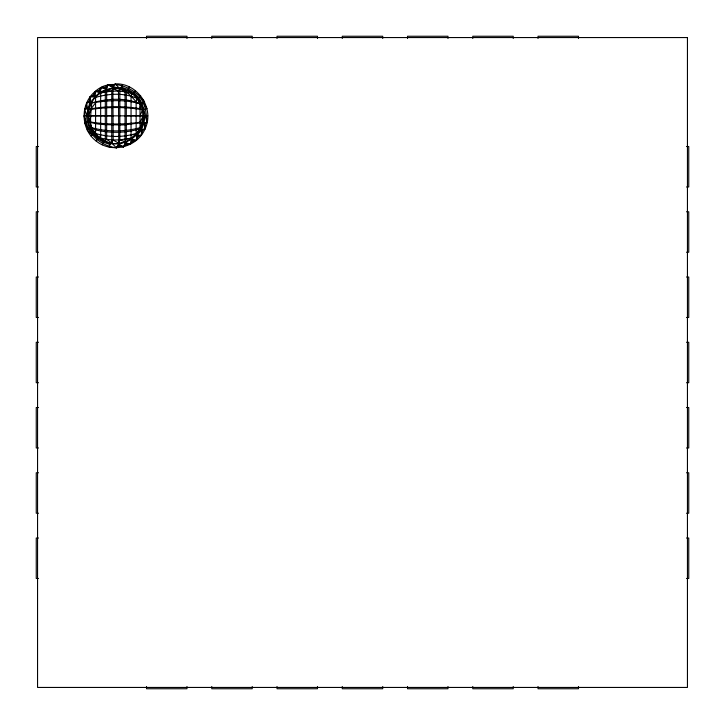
<?xml version="1.0" encoding="UTF-8"?>
<svg xmlns="http://www.w3.org/2000/svg" width="725" height="725" viewBox="0 0 725 725"><rect width="100%" height="100%" fill="white"/><g stroke="black" fill="none" stroke-linecap="round" stroke-linejoin="round"><path stroke-width="1.09" d="M112.873 85.532L108.016 84.861L105.614 87.154L101.219 87.435L98.953 90.498L100.657 93.054L100.657 138.14L109.756 144.239L111.768 142.952L113.172 139.979L112.873 85.532L115.212 83.892C137.723 82.741 154.869 108.65 145.036 128.914C137.252 147.383 111.596 153.718 96.117 140.994C80.538 129.267 80.013 103.793 95.174 91.477C110.635 77.203 133.599 86.864 144.574 101.817L140.559 104.01C124.7 98.935 107.826 100.503 91.713 102.896L89.003 101.446L86.556 103.077L86.311 108.397L84.571 109.294C83.547 129.05 96.661 145.145 116.335 147.818L118.782 146.187L123.522 146.885L126.078 144.565L130.301 144.366L132.757 141.212L136.354 140.387L138.421 136.336L141.348 135.14L142.725 130.228L145.036 128.914L145.417 123.259L147.121 122.525C146.214 113.499 145.698 103.911 139.517 96.652M126.078 144.565L125.044 141.665L126.295 139.155L126.295 90.525L121.827 87.444L119.852 88.749L118.483 91.169L118.782 146.187M132.757 141.212L131.053 138.656L131.053 95.999L132.113 93.797L133.699 92.954C143.713 99.805 143.804 112.185 147.121 122.525L144.021 122.906L141.457 129.548L137.351 135.367L136.354 140.387L131.959 140.016L130.301 144.366L125.597 143.206L123.522 146.885L118.646 144.755L116.335 147.818L111.768 142.952L106.648 139.354L99.47 137.813L98.464 138.004L96.117 140.994M100.657 93.054C110.916 90.562 122.081 90.072 132.113 93.797L133.164 93.634C145.816 103.204 147.501 123.177 136.708 134.787L136.354 140.387L131.479 139.291C92.365 161.032 67.96 96.443 113.172 88.586C155.105 87.29 151.135 148.154 109.937 143.387L105.306 141.139L103.892 141.357L99.47 137.813L95.582 133.482L93.924 133.527L90.969 135.91M92.129 134.977L87.091 129.802L91.042 127.482L95.582 129.902L94.622 133.164L98.464 138.004C87.172 129.974 91.169 114.74 91.713 102.896C107.246 98.636 125.044 97.232 140.016 103.838L140.016 128.778L136.146 133.482C123.023 137.46 108.705 137.46 95.582 133.482L95.582 97.431L93.307 95.356L90.199 96.787L89.003 101.446M143.333 102.687L147.003 108.65L142.571 109.783L140.016 108.668L140.559 104.01L137.723 98.111L140.677 95.709M144.891 115.855L144.021 122.906L145.036 128.914L141.457 129.548L141.348 135.14L137.351 135.367M109.756 144.239C98.872 141.828 90 132.983 87.508 122.135C84.553 113.254 90.833 105.397 90.199 96.787L94.368 96.325L95.174 91.477L98.953 90.498M93.924 133.527C85.387 123.051 85.931 106.883 95.011 96.914C101.727 89.139 112.13 87.208 121.646 88.296L122.434 84.571M109.14 147.112L109.937 143.387M138.421 136.336L136.146 134.27L136.146 101.781L136.962 98.383L133.164 93.634L135.493 90.634M147.818 115.855L91.042 115.855L89.102 121.782L84.689 122.978L88.26 128.787M97.929 138.692L99.47 137.813L100.657 134.85M125.044 115.773L140.016 115.782L142.571 109.783C125.588 106.829 108.079 106.829 91.042 109.43L88.459 115.792L83.892 115.782L86.103 122.443M122.126 86.03L119.852 88.749L119.852 139.907L118.483 143.124L113.172 139.979L106.648 139.354L103.521 142.136L99.47 137.813M121.646 88.296L126.295 90.525L127.709 90.308L129.313 86.855M102.279 144.792L103.892 141.357M93.307 95.356L95.174 91.477L99.751 91.694L101.219 87.435L106.095 88.513L108.016 84.861L119.852 88.749L125.044 91.812L125.044 141.665L119.852 139.907L113.172 139.979M145.417 123.259C136.644 122.081 127.528 125.579 118.483 124.899C108.723 124.6 98.274 125.298 89.102 121.782C105.895 124.637 123.168 124.646 140.016 122.235L143.251 115.855L140.016 115.782M109.448 145.643L111.768 142.952L111.768 91.25L113.172 88.586L118.483 91.169M116.335 147.818L118.565 143.885L123.522 146.885L125.298 142.39L130.301 144.366L131.479 139.291L136.708 134.787M113.018 86.964L115.212 83.892L119.852 88.749M86.311 108.397L89.293 109.149L91.042 108.786L95.582 102.796M125.044 91.812L128.08 89.519L133.699 92.954M95.582 97.431C108.913 93.443 124.029 92.646 136.962 98.383L137.723 98.111M90.272 102.125L86.556 103.077L87.707 108.75L84.571 109.294L86.819 115.792M119.852 139.907L131.053 138.14L136.146 134.27L131.053 134.85M91.042 108.786C107.2 106.031 123.848 106.022 140.016 108.668M126.295 139.155L131.053 138.656M113.172 115.764L88.459 115.792L91.042 115.855M38.47 146.523L36.25 146.523L36.25 186.977L38.47 186.977M686.53 146.523L688.75 146.523L688.75 186.977L686.53 186.977M38.47 211.773L36.25 211.773L36.25 252.227L38.47 252.227M686.53 211.773L688.75 211.773L688.75 252.227L686.53 252.227M38.47 277.022L36.25 277.022L36.25 317.478L38.47 317.478M686.53 277.022L688.75 277.022L688.75 317.478L686.53 317.478M38.47 342.272L36.25 342.272L36.25 382.728L38.47 382.728M686.53 342.272L688.75 342.272L688.75 382.728L686.53 382.728M38.47 407.522L36.25 407.522L36.25 447.978L38.47 447.978M686.53 407.522L688.75 407.522L688.75 447.978L686.53 447.978M38.47 472.772L36.25 472.772L36.25 513.228L38.47 513.228M686.53 472.772L688.75 472.772L688.75 513.228L686.53 513.228M38.47 538.022L36.25 538.022L36.25 578.478L38.47 578.478M686.53 538.022L688.75 538.022L688.75 578.478L686.53 578.478M140.016 122.235L142.435 122.507L140.016 127.682C124.102 132.032 106.919 132.004 91.042 127.482M89.293 109.149L91.042 109.43M95.582 129.902C110.137 133.337 125.679 133.146 140.016 128.778L142.725 130.228M111.768 91.25L106.648 90.054L105.614 87.154M121.827 87.444L128.08 89.519L132.113 93.797L127.709 90.308M113.1 87.825L108.016 84.861L106.385 89.329L101.219 87.435L100.231 92.419L95.174 91.477L95.011 96.914L90.199 96.787L91.042 102.542M126.295 92.012L131.053 95.999L136.146 101.781M136.962 98.383L140.016 103.838M578.478 38.47L578.478 36.25L538.022 36.25L538.022 38.47M578.478 686.53L578.478 688.75L538.022 688.75L538.022 686.53M513.228 38.47L513.228 36.25L472.772 36.25L472.772 38.47M513.228 686.53L513.228 688.75L472.772 688.75L472.772 686.53M447.978 38.47L447.978 36.25L407.522 36.25L407.522 38.47M447.978 686.53L447.978 688.75L407.522 688.75L407.522 686.53M382.728 38.47L382.728 36.25L342.272 36.25L342.272 38.47M382.728 686.53L382.728 688.75L342.272 688.75L342.272 686.53M317.478 38.47L317.478 36.25L277.022 36.25L277.022 38.47M317.478 686.53L317.478 688.75L277.022 688.75L277.022 686.53M252.227 38.47L252.227 36.25L211.773 36.25L211.773 38.47M252.227 686.53L252.227 688.75L211.773 688.75L211.773 686.53M186.977 38.47L186.977 36.25L146.523 36.25L146.523 38.47M186.977 686.53L186.977 688.75L146.523 688.75L146.523 686.53M106.648 139.354L106.648 90.054L105.306 92.03L105.306 141.139M687.445 37.555L37.555 37.555L37.555 687.445L687.445 687.445L687.445 37.555"/></g></svg>
